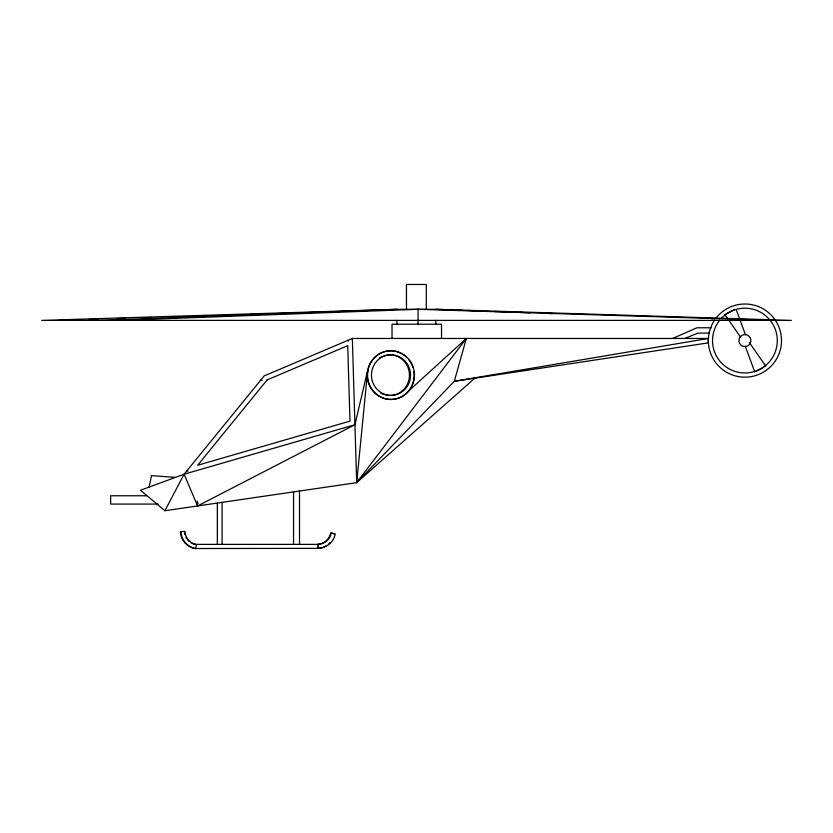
<?xml version="1.0" encoding="UTF-8"?>
<svg xmlns="http://www.w3.org/2000/svg" width="833" height="833" viewBox="0 0 833 833"><rect width="100%" height="100%" fill="white"/><g stroke="black" fill="none" stroke-linecap="round" stroke-linejoin="round"><path stroke-width="1.25" d="M149.149 487.055L151.481 475.633L175.44 477.392M354.941 424.726L367.769 369.873L356.68 482.661L164.903 510.733L140.485 490.231L184.103 474.216L354.941 424.726L197.577 505.954L184.103 474.216L264.155 375.922L352.338 338.458L708.394 338.458L708.394 342.863L454.297 381.285L356.68 482.661L352.338 338.458M406.483 357.18A24.334 23.449 88.3 0 0 373.351 358.7A24.334 23.449 88.3 0 0 374.892 393.072A24.334 23.449 88.3 0 0 408.024 391.552L466.334 338.458L454.297 381.285L708.394 338.458M164.903 510.733L184.103 474.216M466.334 338.458L356.68 482.661L474.841 378.182M725.97 313.968L734.81 309.366M755.854 371.372L763.59 367.343M672.637 338.458L696.971 327.775L711.361 327.775M196.723 503.923L198.087 503.351L197.109 501.039M684.799 338.458L697.856 333.117L708.904 333.117M97.94 320.393L397.039 309.303L435.826 309.303L791.35 320.393L41.65 320.393L397.039 309.303M119.046 320.393L418.156 309.303M59.424 320.393L72.388 319.997M89.246 319.466L98.325 319.185M116.474 318.612L125.554 318.331M142.412 317.81L151.491 317.519M169.64 316.957L178.72 316.675M196.869 316.103L205.949 315.822M222.807 315.291L231.886 315.009M250.035 314.447L259.115 314.166M275.973 313.635L285.053 313.354M303.202 312.781L312.281 312.5M329.139 311.979L339.51 311.646M356.368 311.125L366.739 310.803M383.596 310.272L392.676 309.991M146.525 495.77L110.654 495.77L110.654 504.08L158.062 504.08M194.943 544.376L318.425 544.376L318.279 548.364L194.943 548.53A17.972 17.972 0 0 1 180.303 531.766L184.957 531.339L185.145 533.11A13.932 13.932 0 0 0 194.828 544.188L196.546 544.615L195.588 548.53A17.972 17.972 0 0 1 180.948 531.766M773.576 320.393L418.051 309.303L418.051 324.204M435.826 309.303L463.065 310.313M466.949 310.459L485.108 311.125M494.177 311.459L507.151 311.948M520.115 312.427L530.496 312.812M547.354 313.437L552.539 313.625M711.684 320.299L714.277 320.393M195.911 544.615L194.183 544.188A13.932 13.932 0 0 1 191.34 542.96M334.595 533.953L330.691 532.943L330.243 534.651A13.932 13.932 0 0 1 319.029 544.178M261.104 379.681L262.02 380.431M187.154 470.458L188.081 471.207M749.325 342.498L765.798 366.187M724.866 314.541L727.73 318.664M729.167 320.726L740.62 337.209M347.882 340.353L348.236 341.166M736.351 309.959L745.441 334.699M745.223 346.039L754.75 371.945M317.904 544.345L318.279 548.364A17.972 17.972 0 0 0 335.241 533.953L331.336 532.943L330.888 534.651A13.932 13.932 0 0 1 319.674 544.178L317.269 544.376M441.521 338.458L441.521 324.204L392.031 324.204L392.031 338.458M435.826 320.393L435.826 324.204M426.298 309.303L426.298 284.469L406.473 284.469L406.473 309.303M396.945 320.393L396.945 324.204M299.505 491.033L299.505 544.376M293.549 491.897L293.549 544.376M222.109 502.361L222.109 544.376M217.34 503.059L217.34 544.376M715.964 318.206A36.59 36.59 0 0 1 778.449 325.963A36.59 36.59 0 0 1 741.609 377.026A36.59 36.59 0 0 1 714.558 320.164M409.003 359.971A24.334 23.449 88.3 0 1 413.033 367.79M413.876 371.518A24.334 23.449 88.3 0 1 413.605 380.369M413.314 381.608A24.334 23.449 88.3 0 1 412.054 385.2M411.523 386.345A24.334 23.449 88.3 0 1 408.826 390.594M389.532 395.425A20.284 19.544 88.3 0 1 385.721 394.946M384.492 394.623A20.284 19.544 88.3 0 1 380.92 393.145M379.348 358.055A20.284 19.544 88.3 0 1 382.764 356.253M383.961 355.816A20.284 19.544 88.3 0 1 409.138 371.612A20.284 19.544 88.3 0 1 390.812 395.404M721.409 318.31A32.383 32.383 0 0 1 775.721 330.586A32.383 32.383 0 0 1 738.965 372.413A32.383 32.383 0 0 1 719.795 320.132M188.841 541.138A13.932 13.932 0 0 1 187.758 540.034M186.811 538.805A13.932 13.932 0 0 1 185.998 537.493M184.843 534.619A13.932 13.932 0 0 1 184.51 533.11M330.055 542.72A17.972 17.972 0 0 1 328.608 544.095M327.015 545.303A17.972 17.972 0 0 1 317.633 548.364M267.154 379.91L197.65 465.251L349.985 421.123L347.715 345.685L267.154 379.91M376.547 361.428A20.284 19.544 88.3 0 0 386.824 394.915A20.284 19.544 88.3 0 0 409.628 369.009A20.284 19.544 88.3 0 0 376.547 361.428M741.464 345.539A6.039 6.039 0 0 0 750.929 341.093A6.039 6.039 0 0 0 742.349 335.116A6.039 6.039 0 0 0 741.464 345.539M373.663 358.69A24.334 23.449 88.3 0 0 385.991 398.872A24.334 23.449 88.3 0 0 413.355 367.78A24.334 23.449 88.3 0 0 373.663 358.69"/></g></svg>
